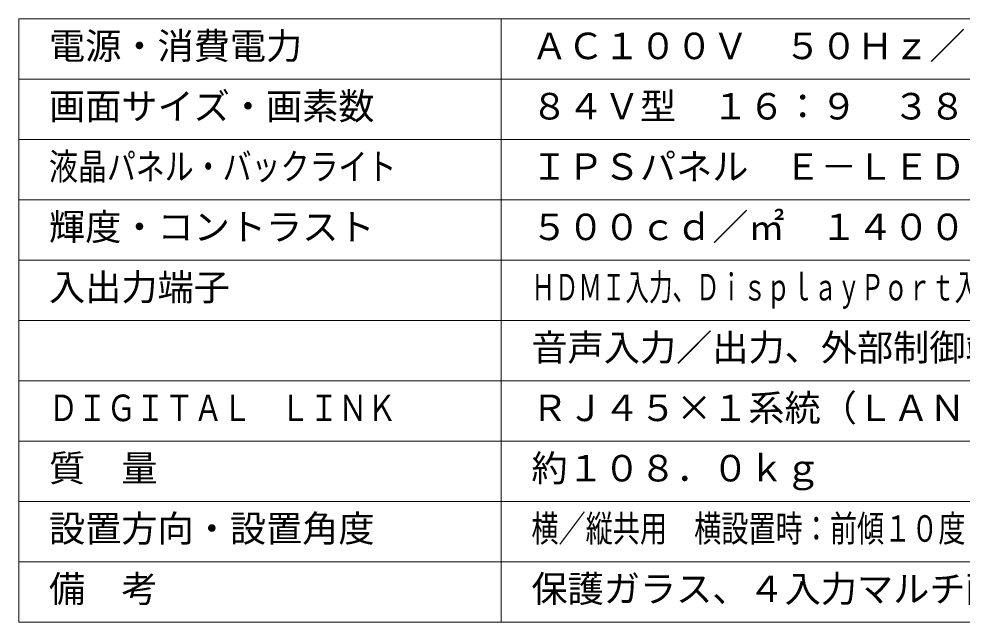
# Model space of a CAD drawing. Units: millimetres, scale not verified. Extents: x -62 to 63, y -56 to 57.
# Drawn here: x -62.5 to 15.7, y -56.5 to -6.5 of the extents above; entities that cross this region are included whole.
import ezdxf
from ezdxf.enums import TextEntityAlignment as Align

# ---------------------------------------------------------------- set-up
doc = ezdxf.new("R2010")
doc.units = ezdxf.units.MM
doc.header["$LTSCALE"] = 0.125
doc.layers.add('0-2_MOJI1', color=7, linetype='Continuous')
doc.layers.add('0-3_WAKU', color=1, linetype='Continuous', lineweight=18)
doc.styles.add('ＭＳ ゴシック', font='')
doc.styles.get('ＭＳ ゴシック').set_extended_font_data('MS Gothic')

msp = doc.modelspace()

# ---------------------------------------------------------------- linework, layer by layer
at = {"layer": '0-3_WAKU', "color": 4}
for p, q in [((-62.4907, -6.4997), (62.5093, -6.4997)), ((-62.4907, -56.4997), (-62.4907, -6.4997)), ((-22.4907, -56.4997), (-22.4907, -6.4997)), ((-62.4907, -56.4997), (62.5093, -56.4997))]:
    msp.add_line(p, q, dxfattribs=at)
at = {"layer": '0-3_WAKU'}
for p, q in [((62.5093, -11.4997), (-62.4907, -11.4997)), ((62.5093, -16.4997), (-62.4907, -16.4997)), ((62.5093, -21.4997), (-62.4907, -21.4997)), ((-62.4907, -26.4997), (62.5093, -26.4997)), ((-62.4907, -31.4997), (62.5093, -31.4997)), ((-62.4907, -36.4997), (62.5093, -36.4997)), ((-62.4907, -41.4997), (62.5093, -41.4997)), ((-62.4907, -46.4997), (62.5093, -46.4997)), ((-62.4907, -51.4997), (62.5093, -51.4997))]:
    msp.add_line(p, q, dxfattribs=at)

# ---------------------------------------------------------------- texts
at = {"layer": '0-2_MOJI1', "style": 'ＭＳ ゴシック'}
for s, p in [('電源・消費電力', (-59.9907, -10.4997)), ('ＡＣ１００Ｖ\u3000５０Ｈｚ／６０Ｈｚ\u3000５６０Ｗ', (-19.9907, -10.4997)), ('画面サイズ・画素数', (-59.9907, -15.4997)), ('８４Ｖ型\u3000１６：９\u3000３８４０×２１６０画素', (-19.9907, -15.4997)), ('ＩＰＳパネル\u3000Ｅ－ＬＥＤ', (-19.9907, -20.4997)), ('輝度・コントラスト', (-59.9907, -25.4997)), ('５００ｃｄ／㎡\u3000１４００：１', (-19.9907, -25.4997)), ('入出力端子', (-59.9907, -30.4997)), ('音声入力／出力、外部制御端子、ＳＬＯＴ\u3000ＮＸ', (-19.9907, -35.4997)), ('ＲＪ４５×１系統（ＬＡＮと共用）', (-19.9907, -40.4997)), ('質\u3000量', (-59.9907, -45.4997)), ('約１０８．０ｋｇ', (-19.9907, -45.4997)), ('設置方向・設置角度', (-59.9907, -50.4997)), ('備\u3000考', (-59.9907, -55.4997)), ('保護ガラス、４入力マルチ画面（上限ＦＨＤ）', (-19.9907, -55.4997))]:
    msp.add_text(s, height=2.199, dxfattribs=at).set_placement(p, align=Align.BOTTOM_LEFT)
for s, width, p in [('液晶パネル・バックライト', 0.8, (-59.9907, -20.4997)), ('ＨＤＭＩ入力、ＤｉｓｐｌａｙＰｏｒｔ入力、ＤＶＩ－Ｄ入力、ＰＣ入力', 0.65, (-19.9907, -30.4997)), ('ＤＩＧＩＴＡＬ\u3000ＬＩＮＫ', 0.8, (-59.9907, -40.4997)), ('横／縦共用\u3000横設置時：前傾１０度まで\u3000縦設置時：前傾５度まで', 0.75, (-19.9907, -50.4997))]:
    msp.add_text(s, height=2.199, dxfattribs=dict(at, width=width)).set_placement(p, align=Align.BOTTOM_LEFT)

doc.saveas('drawing.dxf')
